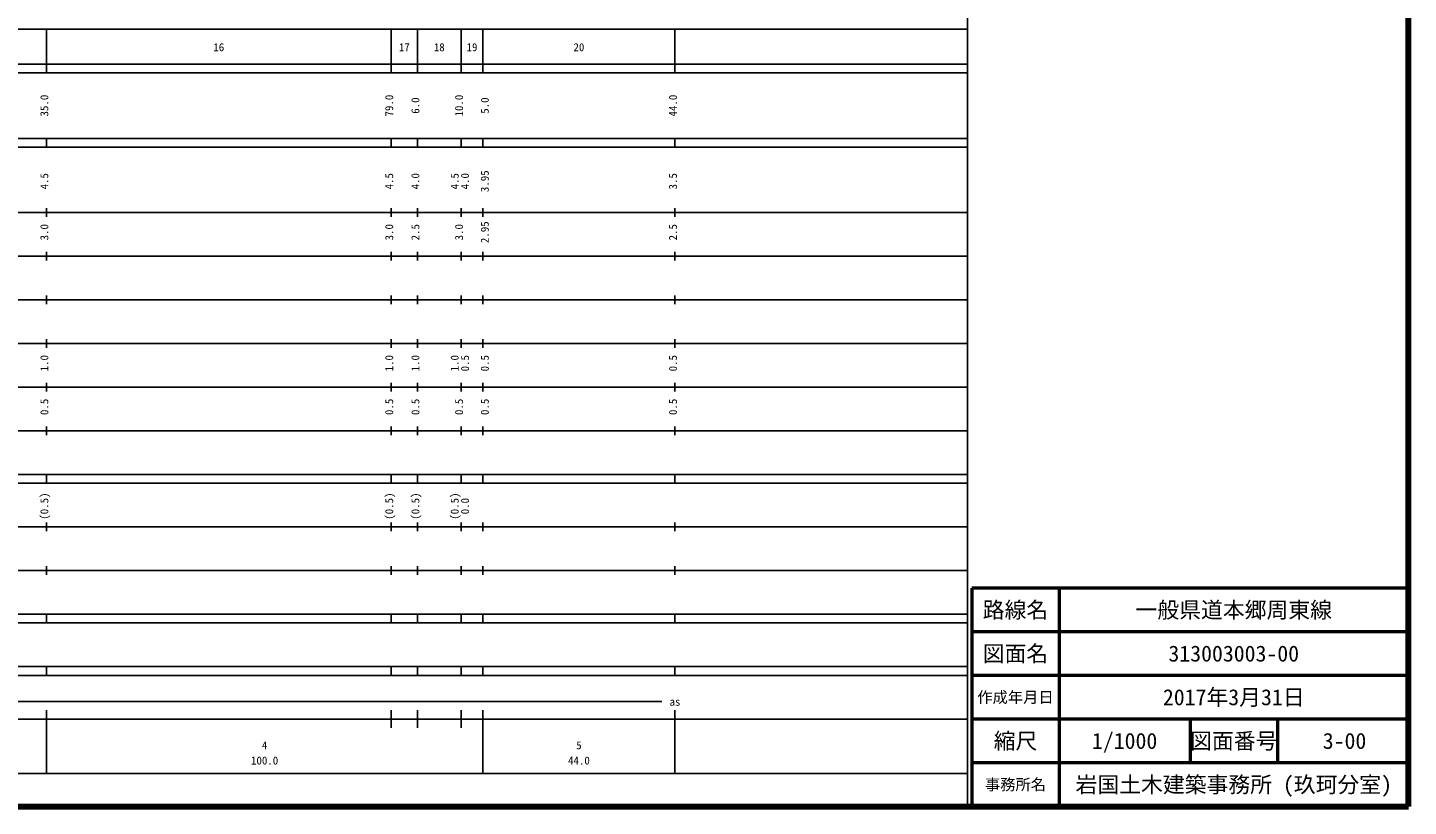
# Model space of a CAD drawing. Units: millimetres on the paper. Extents: x 40 to 680, y 20 to 380.
# Drawn here: x 363.7 to 680, y 20 to 198.4 of the extents above; entities that cross this region are included whole.
import ezdxf
from ezdxf.enums import TextEntityAlignment as Align

# ---------------------------------------------------------------- set-up
doc = ezdxf.new("R2010")
doc.units = ezdxf.units.MM
for name, color, linetype, lineweight in [('M-TTL', 2, 'Continuous', 140), ('M-TTL-BAND', 7, 'Continuous', 25), ('M-TTL-FRAM', 2, 'Continuous', 50), ('M-TTL-LINE', 7, 'Continuous', 50)]:
    doc.layers.add(name, color=color, linetype=linetype, lineweight=lineweight)
doc.layers.add('M-TTL-TXT', color=7, linetype='Continuous')
doc.styles.add('ＭＳ ゴシック', font='')
doc.styles.get('ＭＳ ゴシック').set_extended_font_data('MS Gothic')

msp = doc.modelspace()

# ---------------------------------------------------------------- linework, layer by layer
at = {"layer": 'M-TTL'}
for p, q in [((680, 20), (680, 380)), ((40, 20), (680, 20))]:
    msp.add_line(p, q, dxfattribs=at)
at = {"layer": 'M-TTL-BAND'}
for p, q in [((579, 20), (579, 370)), ((68, 198), (579, 198)), ((368, 188), (368, 198)), ((447, 188), (447, 198)), ((453, 188), (453, 198)), ((463, 188), (463, 198)), ((468, 188), (468, 198)), ((512, 188), (512, 198)), ((40, 190), (579, 190)), ((40, 188), (579, 188)), ((40, 173), (579, 173)), ((40, 171), (579, 171)), ((368, 171), (368, 173)), ((447, 171), (447, 173)), ((453, 171), (453, 173)), ((463, 171), (463, 173)), ((468, 171), (468, 173)), ((512, 171), (512, 173)), ((40, 156), (579, 156)), ((368, 155), (368, 157)), ((447, 155), (447, 157)), ((453, 155), (453, 157)), ((463, 155), (463, 157)), ((468, 155), (468, 157)), ((512, 155), (512, 157)), ((46, 146), (579, 146)), ((368, 145), (368, 147)), ((447, 145), (447, 147)), ((453, 145), (453, 147)), ((463, 145), (463, 147)), ((468, 145), (468, 147)), ((512, 145), (512, 147)), ((368, 135), (368, 137)), ((447, 135), (447, 137)), ((453, 135), (453, 137)), ((463, 135), (463, 137)), ((468, 135), (468, 137)), ((512, 135), (512, 137)), ((52, 136), (579, 136)), ((368, 125), (368, 127)), ((447, 125), (447, 127)), ((453, 125), (453, 127)), ((463, 125), (463, 127)), ((468, 125), (468, 127)), ((512, 125), (512, 127)), ((46, 126), (579, 126)), ((52, 116), (579, 116)), ((368, 115), (368, 117)), ((447, 115), (447, 117)), ((453, 115), (453, 117)), ((463, 115), (463, 117)), ((468, 115), (468, 117)), ((512, 115), (512, 117)), ((46, 106), (579, 106)), ((368, 105), (368, 107)), ((447, 105), (447, 107)), ((453, 105), (453, 107)), ((463, 105), (463, 107)), ((468, 105), (468, 107)), ((512, 105), (512, 107)), ((40, 96), (579, 96)), ((368, 94), (368, 96)), ((447, 94), (447, 96)), ((453, 94), (453, 96)), ((463, 94), (463, 96)), ((468, 94), (468, 96)), ((512, 94), (512, 96)), ((40, 94), (579, 94)), ((49, 84), (579, 84)), ((368, 83), (368, 85)), ((447, 83), (447, 85)), ((453, 83), (453, 85)), ((463, 83), (463, 85)), ((468, 83), (468, 85)), ((512, 83), (512, 85)), ((40, 74), (579, 74)), ((368, 73), (368, 75)), ((447, 73), (447, 75)), ((453, 73), (453, 75)), ((463, 73), (463, 75)), ((468, 73), (468, 75)), ((512, 73), (512, 75)), ((40, 64), (579, 64)), ((368, 62), (368, 64)), ((447, 62), (447, 64)), ((453, 62), (453, 64)), ((463, 62), (463, 64)), ((468, 62), (468, 64)), ((512, 62), (512, 64)), ((40, 62), (579, 62)), ((40, 52), (579, 52)), ((368, 50), (368, 52)), ((447, 50), (447, 52)), ((453, 50), (453, 52)), ((463, 50), (463, 52)), ((468, 50), (468, 52)), ((512, 50), (512, 52)), ((40, 50), (579, 50)), ((71, 44), (509, 44)), ((368, 27.5), (368, 42)), ((447, 38), (447, 42)), ((453, 38), (453, 42)), ((463, 38), (463, 42)), ((468, 27.5), (468, 42)), ((512, 27.5), (512, 42)), ((40, 40), (579, 40)), ((68, 27.5), (579, 27.5))]:
    msp.add_line(p, q, dxfattribs=at)
at = {"layer": 'M-TTL-FRAM'}
for p, q in [((680, 70), (580, 70)), ((580, 70), (580, 20))]:
    msp.add_line(p, q, dxfattribs=at)
at = {"layer": 'M-TTL-LINE'}
for p, q in [((600, 70), (600, 20)), ((680, 60), (580, 60)), ((680, 50), (580, 50)), ((680, 40), (580, 40)), ((630, 40), (630, 30)), ((650, 40), (650, 30)), ((680, 30), (580, 30))]:
    msp.add_line(p, q, dxfattribs=at)

# ---------------------------------------------------------------- texts
at = {"layer": 'M-TTL-BAND', "style": 'ＭＳ ゴシック'}
for s, p in [('16', (407.5, 192.405)), ('17', (450, 192.405)), ('18', (458, 192.405)), ('19', (465.5, 192.405)), ('20', (490, 192.405)), ('as', (512, 42.5)), ('4', (418, 32.523)), ('5', (490, 32.523)), ('100.0', (418, 29.033)), ('44.0', (490, 29.033))]:
    msp.add_text(s, height=1.833, dxfattribs=at).set_placement(p, align=Align.BOTTOM_CENTER)
for s, p in [('35.0', (369, 180.5)), ('79.0', (448, 180.5)), ('6.0', (454, 180.5)), ('10.0', (464, 180.5)), ('5.0', (469.894, 180.5)), ('44.0', (513, 180.5)), ('4.5', (369, 163.174)), ('4.5', (448, 163.174)), ('4.0', (454, 163.174)), ('4.5', (463, 163.174)), ('4.0', (465.37, 163.174)), ('3.95', (469.894, 163.174)), ('3.5', (513, 163.174)), ('3.0', (369, 151.5)), ('3.0', (448, 151.5)), ('2.5', (454, 151.5)), ('3.0', (464, 151.5)), ('2.95', (469.894, 151.5)), ('2.5', (513, 151.5)), ('1.0', (369, 121.5)), ('1.0', (448, 121.5)), ('1.0', (454, 121.5)), ('1.0', (463, 121.5)), ('0.5', (465.37, 121.5)), ('0.5', (469.894, 121.5)), ('0.5', (513, 121.5)), ('0.5', (369, 111.5)), ('0.5', (448, 111.5)), ('0.5', (454, 111.5)), ('0.5', (464, 111.5)), ('0.5', (469.894, 111.5)), ('0.5', (513, 111.5)), ('(0.5)', (369, 88.764)), ('(0.5)', (448, 88.764)), ('(0.5)', (454, 88.764)), ('(0.5)', (463, 88.764)), ('0.0', (465.37, 88.764))]:
    msp.add_text(s, height=1.833, rotation=90, dxfattribs=at).set_placement(p, align=Align.BOTTOM_CENTER)
at = {"layer": 'M-TTL-TXT', "style": 'ＭＳ ゴシック'}
for s, height, p in [('路線名', 3.666, (590, 65)), ('路線名', 3.666, (590, 65)), ('一般県道本郷周東線', 3.666, (640, 65)), ('図面名', 3.666, (590, 55)), ('図面名', 3.666, (590, 55)), ('313003003-00', 3.666, (640, 55)), ('作成年月日', 2.566, (590, 45)), ('作成年月日', 2.566, (590, 45)), ('2017年3月31日', 3.666, (640, 45)), ('縮尺', 3.666, (590, 35)), ('縮尺', 3.666, (590, 35)), ('1/1000', 3.666, (615, 35)), ('図面番号', 3.666, (640, 35)), ('図面番号', 3.666, (640, 35)), (' 3-00', 3.666, (664.125, 35)), ('事務所名', 2.566, (590, 25)), ('事務所名', 2.566, (590, 25)), ('岩国土木建築事務所 (玖珂分室)', 3.666, (640, 25))]:
    msp.add_text(s, height=height, dxfattribs=at).set_placement(p, align=Align.MIDDLE_CENTER)

doc.saveas('drawing.dxf')
